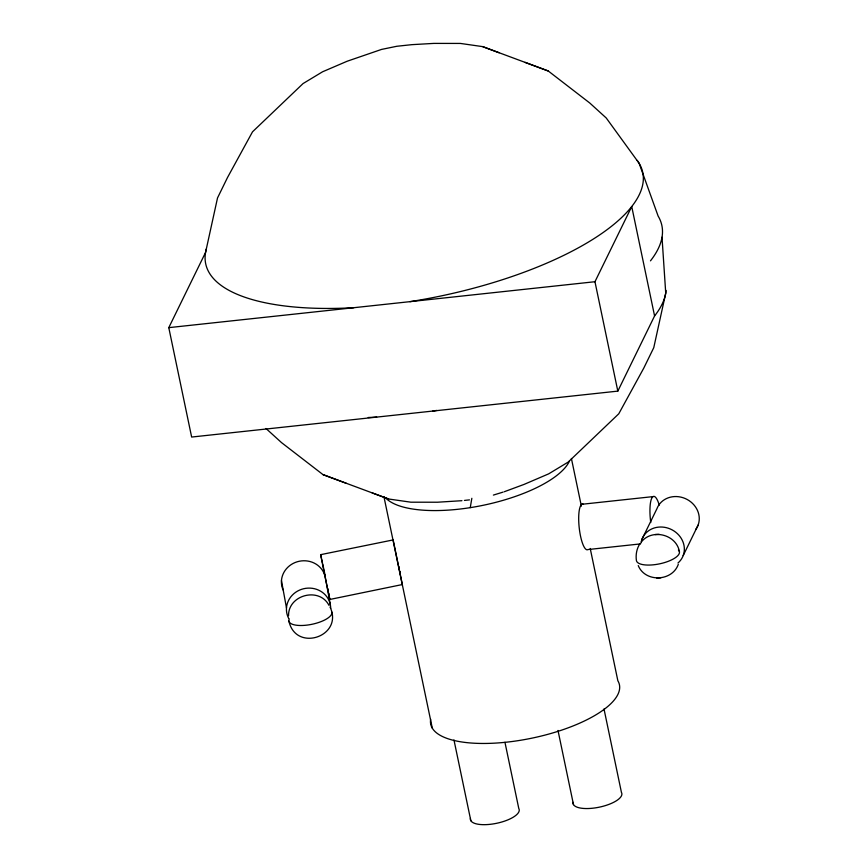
<?xml version="1.0" encoding="UTF-8"?>
<svg xmlns="http://www.w3.org/2000/svg" width="868" height="868" viewBox="0 0 868 868"><rect width="100%" height="100%" fill="white"/><g stroke="black" fill="none" stroke-linecap="round" stroke-linejoin="round"><path stroke-width="1.3" d="M288.545 615.759C288.1 594.808 319.348 586.681 328.961 605.321M470.25 507.65L471.845 498.297M666.082 290.454A223.239 79.639 -11.8 0 1 654.58 315.952L617.821 391.121L191.644 437.049L168.783 327.648L205.553 252.469L217.521 197.937L227.514 177.506L252.512 131.827L303.073 83.556L322.592 71.773L347.211 61.216L381.529 49.422L396.817 46.275L411.855 44.659L433.837 43.4L460.398 43.433L482.673 46.622L548.272 71.002L589.752 102.999L606.244 117.994L639.119 163.292L658.128 216.067A231.116 82.449 -11.8 0 1 650.479 260.845M617.821 391.121L594.96 281.72L631.73 206.551L654.58 315.952M641.984 539.267L656.892 508.8A22.177 19.964 26.1 0 1 687.13 499.458A22.177 19.964 26.1 0 1 695.593 529.664M683.203 555.563L698.1 525.097M640.041 543.552C636.711 548.489 635.55 554.685 636.418 560.544A21.96 7.834 -11.8 0 0 661.958 563.299A21.96 7.834 -11.8 0 0 678.396 549.976M678.309 564.319C672.277 581.549 645.26 582.71 638.24 565.589M641.354 541.925C652.183 528.276 676.563 534.438 679.449 551.831M504.265 491.744L524.066 484.409L548.684 473.852L568.204 462.069L618.775 413.786L643.774 368.119L653.767 347.677L665.734 293.156L662.013 237.235M493.382 495.085L503.06 492.113M402.372 584.544L329.883 599.452L324.35 573.531L320.639 554.663L393.204 539.907M168.783 327.648L594.96 281.72M461.928 500.695L437.439 502.225L410.879 502.192L388.614 499.002L323.004 474.622L281.525 442.615L266.009 428.51M464.434 500.424L469.447 499.881M581.799 504.286L653.04 496.615M640.432 543.91L588.005 549.553A22.991 5.74 83.9 0 1 579.151 527.191A22.991 5.74 83.9 0 1 583.296 504.221M659.148 534.362L655.014 534.569M656.718 578.023L660.852 577.806M524.999 62.333L548.272 71.002M482.673 46.622L499.122 52.753M323.004 474.622L346.278 483.292M372.155 492.872L388.614 499.002M320.639 554.663L321.561 558.536M330.068 607.09C343.934 636.309 295.825 652.703 288.903 621.108M402.285 584.392L393.117 539.755M321.778 559.556L322.462 562.757M322.69 563.82L324.968 574.703M571.415 458.499L581.376 506.131M590.218 548.478L617.864 680.794A96.391 34.384 -11.8 0 1 531.281 738.288A96.391 34.384 -11.8 0 1 430.658 719.301M603.998 708.95L621.423 792.365A24.901 8.886 -11.8 0 1 599.061 807.218A24.901 8.886 -11.8 0 1 573.064 802.314M557.994 730.444L573.488 804.593M504.948 742.281L518.782 808.488A24.901 8.886 -11.8 0 1 496.409 823.341A24.901 8.886 -11.8 0 1 470.423 818.437M453.964 739.948L470.836 820.716M383.906 496.561L432.286 728.133M398.889 566.804L399.345 569.061M399.801 571.318L400.3 573.824M327.822 588.721L328.321 591.227M328.722 593.256L329.124 595.274M330.274 604.399L325.261 577.057A22.177 20.713 -10.4 0 0 297.171 561.791A22.177 20.713 -10.4 0 0 283.076 589.904M281.46 580.594L286.483 607.936M329.656 598.085L329.883 599.452M569.473 461.027A96.391 34.384 -11.8 0 1 481.762 505.577A96.391 34.384 -11.8 0 1 385.88 498.156M641.018 543.043A22.177 19.964 26.1 0 1 672.244 529.936A22.177 19.964 26.1 0 1 677.973 563.006M650.761 522.493A22.991 5.74 83.9 0 1 651.749 498.221A22.991 5.74 83.9 0 1 659.257 505.122M331.88 612.124A21.96 7.834 -11.8 0 1 309.171 624.808A21.96 7.834 -11.8 0 1 289.218 618.971M288.675 618.428A22.177 20.713 -10.4 0 1 303.594 588.743A22.177 20.713 -10.4 0 1 330.686 608.414M436.745 410.423A223.239 79.639 -11.8 0 1 432.785 411.063M376.679 417.107A223.239 79.639 -11.8 0 1 368.216 417.508M637.188 160.396A223.239 79.639 -11.8 0 1 409.924 301.663M353.819 307.706A223.239 79.639 -11.8 0 1 206.324 249.007"/></g></svg>
